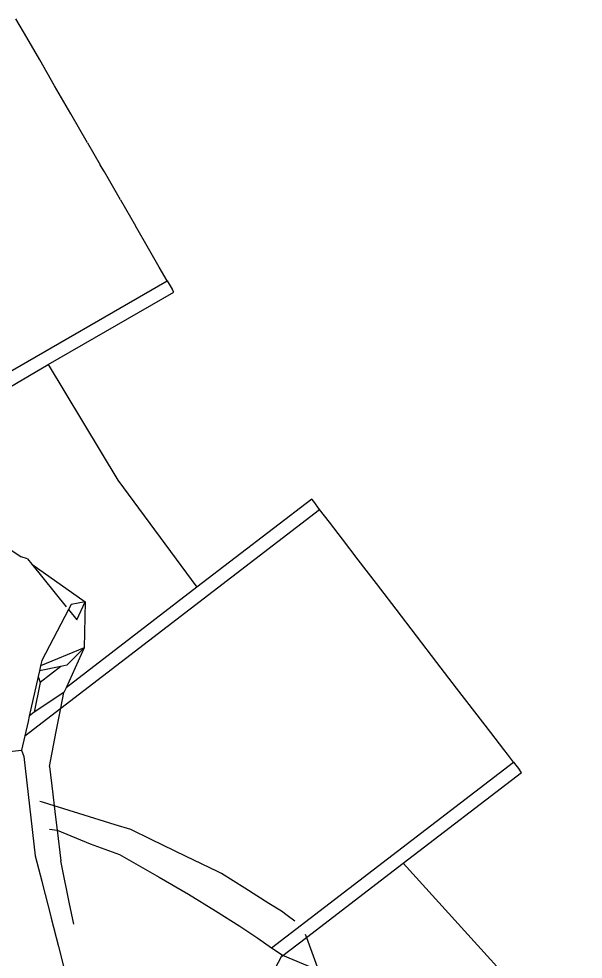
# Model space of a CAD drawing. Header units: inches. Extents: x 3324238 to 135265466, y -1036581 to 20094598.
# Drawn here: x 3354732.074 to 3354732.408, y -519088.324 to -519087.767 of the extents above; entities that cross this region are included whole.
import ezdxf

# ---------------------------------------------------------------- set-up
doc = ezdxf.new("R2010")
doc.units = ezdxf.units.IN
doc.header["$MEASUREMENT"] = 0

msp = doc.modelspace()

# ---------------------------------------------------------------- linework, layer by layer
for p, q in [((3354732.07907, -519087.77831, 0.00267), (3354732.07273, -519087.76733, 0.00267)), ((3354732.08679, -519087.79169, 0.00267), (3354732.07907, -519087.77831, 0.00267)), ((3354732.09561, -519087.80695, 0.00267), (3354732.08679, -519087.79169, 0.00267)), ((3354732.10517, -519087.82351, 0.00267), (3354732.09561, -519087.80695, 0.00267)), ((3354732.11512, -519087.84074, 0.00267), (3354732.10517, -519087.82351, 0.00267)), ((3354732.11512, -519087.84074, 0.00267), (3354732.12261, -519087.85372, 0.00267)), ((3354732.12315, -519087.85466, 0.00267), (3354732.12261, -519087.85372, 0.00267)), ((3354732.12377, -519087.85573, 0.00267), (3354732.12315, -519087.85466, 0.00267)), ((3354732.12506, -519087.85797, 0.00267), (3354732.12377, -519087.85573, 0.00267)), ((3354732.13463, -519087.87453, 0.00267), (3354732.12506, -519087.85797, 0.00267)), ((3354732.13463, -519087.87453, 0.00267), (3354732.14344, -519087.8898, 0.00267)), ((3354732.15117, -519087.90324, 0.00267), (3354732.14344, -519087.8898, 0.00267)), ((3354732.15751, -519087.91421, 0.00267), (3354732.15117, -519087.90324, 0.00267)), ((3354732.16222, -519087.92237, 0.00267), (3354732.15751, -519087.91421, 0.00267)), ((3354731.98784, -519088.02307, 0.00267), (3354732.16222, -519087.92237, 0.00267)), ((3354732.16222, -519087.92237, 0.00267), (3354732.16512, -519087.92739, 0.00267)), ((3354732.09184, -519087.97196, 0.00267), (3354732.1661, -519087.92908, 0.00267)), ((3354732.1661, -519087.92908, 0.00267), (3354732.16512, -519087.92739, 0.00267)), ((3354732.01876, -519088.01416, 0.00267), (3354732.09184, -519087.97196, 0.00267)), ((3354732.09184, -519087.97196, 0.00267), (3354732.133, -519088.04038, 0.00267)), ((3354732.133, -519088.04038, 0.00267), (3354732.17978, -519088.10366, 0.00267)), ((3354732.24777, -519088.05145, 0.00267), (3354732.17978, -519088.10366, 0.00267)), ((3354732.24896, -519088.053, 0.00267), (3354732.24777, -519088.05145, 0.00267)), ((3354732.25249, -519088.0576, 0.00267), (3354732.24896, -519088.053, 0.00267)), ((3354732.09935, -519088.17514, 0.00267), (3354732.25249, -519088.0576, 0.00267)), ((3354732.25823, -519088.06508, 0.00267), (3354732.25249, -519088.0576, 0.00267)), ((3354732.03928, -519088.06119, 0.00267), (3354732.07583, -519088.0856, 0.00267)), ((3354732.26595, -519088.07514, 0.00267), (3354732.25823, -519088.06508, 0.00267)), ((3354732.27535, -519088.0874, 0.00267), (3354732.26595, -519088.07514, 0.00267)), ((3354732.07957, -519088.08682, 0.00267), (3354732.07583, -519088.0856, 0.00267)), ((3354732.07957, -519088.08682, 0.00267), (3354732.08221, -519088.0901, 0.00267)), ((3354732.28609, -519088.10138, 0.00267), (3354732.27535, -519088.0874, 0.00267)), ((3354732.08221, -519088.0901, 0.00267), (3354732.10251, -519088.11524, 0.00267)), ((3354732.08221, -519088.0901, 0.00267), (3354732.11373, -519088.11233, 0.00267)), ((3354732.17978, -519088.10366, 0.00267), (3354732.10242, -519088.16308, 0.00267)), ((3354732.29773, -519088.11656, 0.00267), (3354732.28609, -519088.10138, 0.00267)), ((3354732.10537, -519088.11395, 0.00267), (3354732.10383, -519088.11687, 0.00267)), ((3354732.11373, -519088.11233, 0.00267), (3354732.10537, -519088.11395, 0.00267)), ((3354732.10877, -519088.123, 0.00267), (3354732.11373, -519088.11233, 0.00267)), ((3354732.11373, -519088.11233, 0.00267), (3354732.11311, -519088.13954, 0.00267)), ((3354732.10383, -519088.11687, 0.00267), (3354732.08796, -519088.14691, 0.00267)), ((3354732.10383, -519088.11687, 0.00267), (3354732.10877, -519088.123, 0.00267)), ((3354732.30984, -519088.13234, 0.00267), (3354732.29773, -519088.11656, 0.00267)), ((3354732.32195, -519088.14812, 0.00267), (3354732.30984, -519088.13234, 0.00267)), ((3354732.11311, -519088.13954, 0.00267), (3354732.08722, -519088.15021, 0.00267)), ((3354732.11311, -519088.13954, 0.00267), (3354732.10242, -519088.16308, 0.00267)), ((3354732.10284, -519088.14975, 0.00267), (3354732.11311, -519088.13954, 0.00267)), ((3354732.08796, -519088.14691, 0.00267), (3354732.08722, -519088.15021, 0.00267)), ((3354732.33359, -519088.16329, 0.00267), (3354732.32195, -519088.14812, 0.00267)), ((3354732.08659, -519088.15305, 0.00267), (3354732.08582, -519088.15647, 0.00267)), ((3354732.08722, -519088.15021, 0.00267), (3354732.08659, -519088.15305, 0.00267)), ((3354732.09923, -519088.15048, 0.00267), (3354732.08659, -519088.15305, 0.00267)), ((3354732.09923, -519088.15048, 0.00267), (3354732.08708, -519088.16006, 0.00267)), ((3354732.10284, -519088.14975, 0.00267), (3354732.09923, -519088.15048, 0.00267)), ((3354732.08582, -519088.15647, 0.00267), (3354732.0806, -519088.17984, 0.00267)), ((3354732.08708, -519088.16006, 0.00267), (3354732.08352, -519088.17759, 0.00267)), ((3354732.08582, -519088.15647, 0.00267), (3354732.08708, -519088.16006, 0.00267)), ((3354732.10115, -519088.16587, 0.00267), (3354732.08352, -519088.17759, 0.00267)), ((3354732.09935, -519088.17514, 0.00267), (3354732.10115, -519088.16587, 0.00267)), ((3354732.10242, -519088.16308, 0.00267), (3354732.10115, -519088.16587, 0.00267)), ((3354732.34432, -519088.17728, 0.00267), (3354732.33359, -519088.16329, 0.00267)), ((3354732.07798, -519088.19154, 0.00267), (3354732.09935, -519088.17514, 0.00267)), ((3354732.09662, -519088.1891, 0.00267), (3354732.09935, -519088.17514, 0.00267)), ((3354732.35373, -519088.18954, 0.00267), (3354732.34432, -519088.17728, 0.00267)), ((3354732.0806, -519088.17984, 0.00267), (3354732.07988, -519088.18305, 0.00267)), ((3354732.08352, -519088.17759, 0.00267), (3354732.0806, -519088.17984, 0.00267)), ((3354732.07988, -519088.18305, 0.00267), (3354732.07798, -519088.19154, 0.00267)), ((3354732.07798, -519088.19154, 0.00267), (3354732.07605, -519088.20014, 0.00267)), ((3354732.0926, -519088.20978, 0.00267), (3354732.09662, -519088.1891, 0.00267)), ((3354732.36145, -519088.1996, 0.00267), (3354732.35373, -519088.18954, 0.00267)), ((3354732.06527, -519088.20129, 0.00267), (3354732.07605, -519088.20014, 0.00267)), ((3354732.07605, -519088.20014, 0.00267), (3354732.07738, -519088.20387, 0.00267)), ((3354732.07738, -519088.20387, 0.00267), (3354732.08418, -519088.2626, 0.00267)), ((3354732.36362, -519088.20243, 0.00267), (3354732.36145, -519088.1996, 0.00267)), ((3354732.36718, -519088.20707, 0.00267), (3354732.36362, -519088.20243, 0.00267)), ((3354732.0926, -519088.20978, 0.00267), (3354732.09456, -519088.22615, 0.00267)), ((3354732.22406, -519088.31692, 0.00267), (3354732.36718, -519088.20707, 0.00267)), ((3354732.36718, -519088.20707, 0.00267), (3354732.37072, -519088.21168, 0.00267)), ((3354732.30185, -519088.267, 0.00267), (3354732.37191, -519088.21323, 0.00267)), ((3354732.37191, -519088.21323, 0.00267), (3354732.37072, -519088.21168, 0.00267)), ((3354732.09456, -519088.22615, 0.00267), (3354732.09539, -519088.233, 0.00267)), ((3354732.08843, -519088.23085, 0.00267), (3354732.0868, -519088.23035, 0.00267)), ((3354732.09539, -519088.233, 0.00267), (3354732.08843, -519088.23085, 0.00267)), ((3354732.10999, -519088.23751, 0.00267), (3354732.09539, -519088.233, 0.00267)), ((3354732.09539, -519088.233, 0.00267), (3354732.09618, -519088.23964, 0.00267)), ((3354732.13149, -519088.24414, 0.00267), (3354732.10999, -519088.23751, 0.00267)), ((3354732.09618, -519088.23964, 0.00267), (3354732.09712, -519088.24746, 0.00267)), ((3354732.09266, -519088.24684, 0.00267), (3354732.09712, -519088.24746, 0.00267)), ((3354732.09712, -519088.24746, 0.00267), (3354732.11668, -519088.2555, 0.00267)), ((3354732.09712, -519088.24746, 0.00267), (3354732.09929, -519088.26548, 0.00267)), ((3354732.14063, -519088.24696, 0.00267), (3354732.13149, -519088.24414, 0.00267)), ((3354732.15279, -519088.25287, 0.00267), (3354732.14063, -519088.24696, 0.00267)), ((3354732.17346, -519088.26291, 0.00267), (3354732.15279, -519088.25287, 0.00267)), ((3354732.11668, -519088.2555, 0.00267), (3354732.13403, -519088.26176, 0.00267)), ((3354732.08418, -519088.2626, 0.00267), (3354732.08799, -519088.27753, 0.00267)), ((3354732.09988, -519088.2684, 0.00267), (3354732.09929, -519088.26548, 0.00267)), ((3354732.13403, -519088.26176, 0.00267), (3354732.13814, -519088.26411, 0.00267)), ((3354732.13814, -519088.26411, 0.00267), (3354732.15752, -519088.27524, 0.00267)), ((3354732.19204, -519088.27193, 0.00267), (3354732.17346, -519088.26291, 0.00267)), ((3354732.10432, -519088.29007, 0.00267), (3354732.09988, -519088.2684, 0.00267)), ((3354732.2447, -519088.31086, 0.00267), (3354732.30185, -519088.267, 0.00267)), ((3354732.30185, -519088.267, 0.00267), (3354732.40849, -519088.38427, 0.00267)), ((3354732.15752, -519088.27524, 0.00267), (3354732.1748, -519088.28516, 0.00267)), ((3354732.1944, -519088.27308, 0.00267), (3354732.19204, -519088.27193, 0.00267)), ((3354732.20819, -519088.28176, 0.00267), (3354732.1944, -519088.27308, 0.00267)), ((3354732.08799, -519088.27753, 0.00267), (3354732.08824, -519088.27854, 0.00267)), ((3354732.08824, -519088.27854, 0.00267), (3354732.09333, -519088.2985, 0.00267)), ((3354732.22248, -519088.29075, 0.00267), (3354732.20819, -519088.28176, 0.00267)), ((3354732.1748, -519088.28516, 0.00267), (3354732.19077, -519088.29512, 0.00267)), ((3354732.10697, -519088.30303, 0.00267), (3354732.10432, -519088.29007, 0.00267)), ((3354732.22987, -519088.2954, 0.00267), (3354732.22248, -519088.29075, 0.00267)), ((3354732.09333, -519088.2985, 0.00267), (3354732.0936, -519088.29955, 0.00267)), ((3354732.0936, -519088.29955, 0.00267), (3354732.09784, -519088.31619, 0.00267)), ((3354732.19077, -519088.29512, 0.00267), (3354732.20519, -519088.30409, 0.00267)), ((3354732.23329, -519088.29796, 0.00267), (3354732.22987, -519088.2954, 0.00267)), ((3354732.23774, -519088.30127, 0.00267), (3354732.23329, -519088.29796, 0.00267)), ((3354732.20519, -519088.30409, 0.00267), (3354732.21585, -519088.31134, 0.00267)), ((3354732.24401, -519088.30892, 0.00267), (3354732.2447, -519088.31086, 0.00267)), ((3354732.09784, -519088.31619, 0.00267), (3354732.10078, -519088.32777, 0.00267)), ((3354732.21585, -519088.31134, 0.00267), (3354732.22406, -519088.31692, 0.00267)), ((3354732.22993, -519088.3222, 0.00267), (3354732.2447, -519088.31086, 0.00267)), ((3354732.2447, -519088.31086, 0.00267), (3354732.25096, -519088.32831, 0.00267)), ((3354732.22406, -519088.31692, 0.00267), (3354732.22916, -519088.3204, 0.00267)), ((3354732.22916, -519088.3204, 0.00267), (3354732.23043, -519088.32126, 0.00267)), ((3354732.22993, -519088.3222, 0.00267), (3354732.23043, -519088.32126, 0.00267)), ((3354732.23043, -519088.32126, 0.00267), (3354732.24881, -519088.32899, 0.00267)), ((3354732.22275, -519088.33554, 0.00267), (3354732.22993, -519088.3222, 0.00267))]:
    msp.add_line(p, q)

doc.saveas('drawing.dxf')
